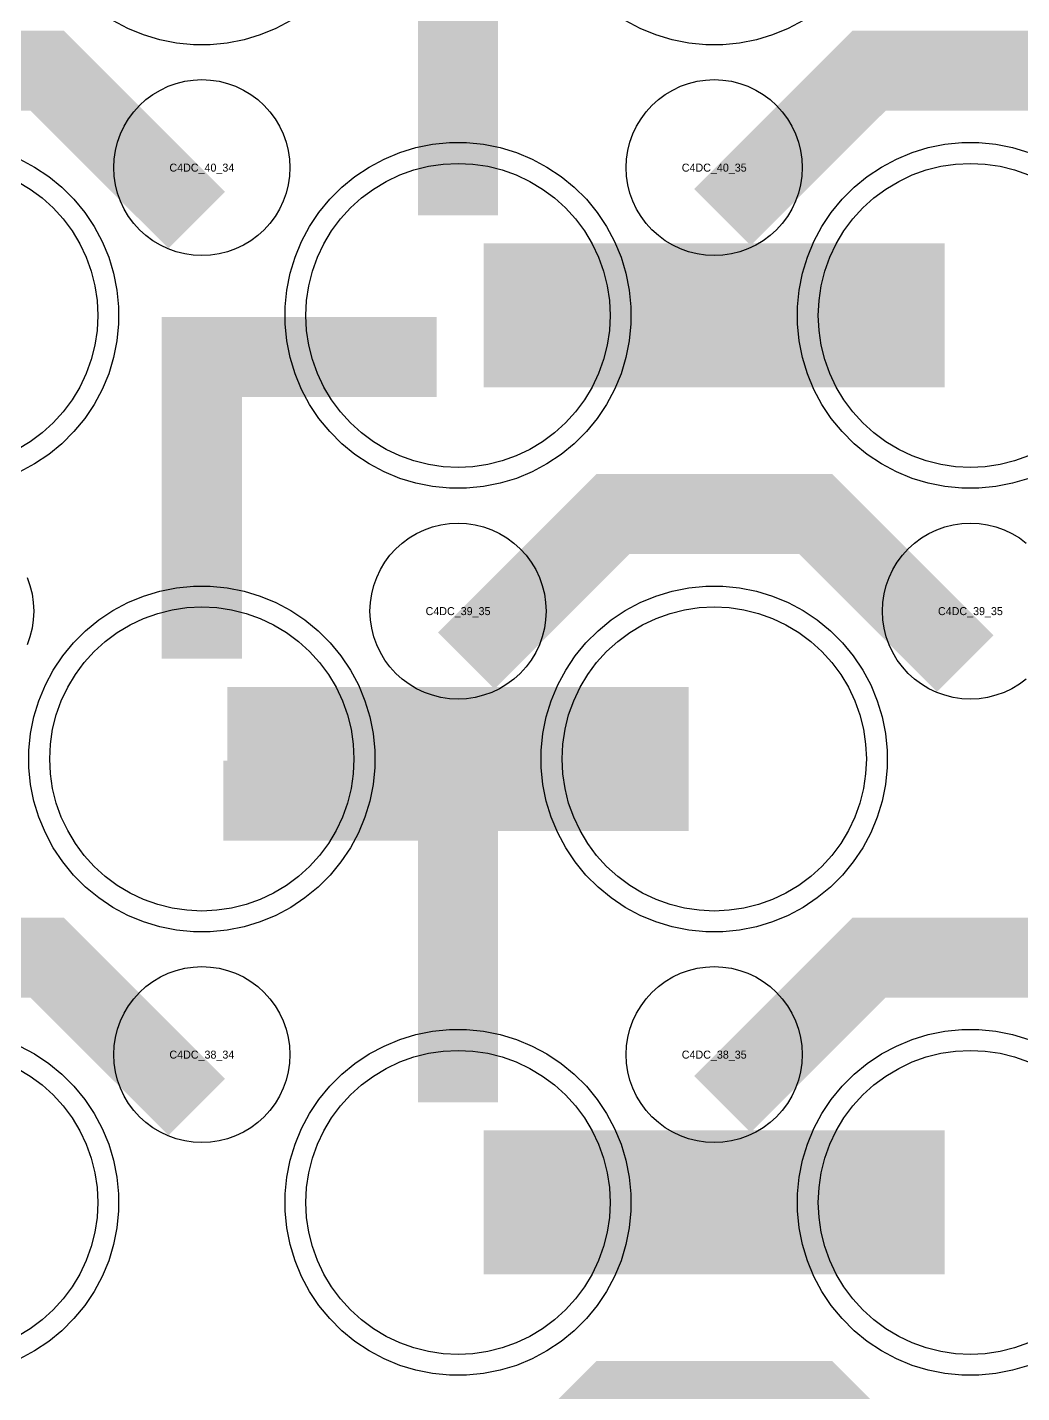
# Model space of a CAD drawing. Extents: x -11880 to 11880, y -14992 to 14992.
# Drawn here: x -934.5 to -624, y -9633.6 to -9207 of the extents above; entities that cross this region are included whole.
import ezdxf
from ezdxf.enums import TextEntityAlignment as Align

# ---------------------------------------------------------------- set-up
doc = ezdxf.new("R2010")
doc.units = 0
doc.header["$MEASUREMENT"] = 0
for name, color, linetype in [('GDS_775_DT_237', 138, 'CONTINUOUS'), ('RDL1_FS', 34, 'CONTINUOUS'), ('RDL_BS', 160, 'CONTINUOUS')]:
    doc.layers.add(name, color=color, linetype=linetype)

msp = doc.modelspace()

# ---------------------------------------------------------------- linework, layer by layer
at = {"layer": 'RDL1_FS', "color": 241, "true_color": 0xf7abae}
for points in [[(-800, -9344.509), (-804.657, -9344.28), (-809.268, -9343.596), (-813.791, -9342.464), (-818.181, -9340.892), (-822.395, -9338.9), (-826.395, -9336.502), (-830.14, -9333.724), (-833.594, -9330.594), (-836.724, -9327.14), (-839.502, -9323.395), (-841.9, -9319.395), (-843.892, -9315.181), (-845.464, -9310.791), (-846.596, -9306.268), (-847.28, -9301.657), (-847.509, -9297), (-847.28, -9292.343), (-846.596, -9287.732), (-845.464, -9283.209), (-843.892, -9278.819), (-841.9, -9274.605), (-839.502, -9270.605), (-836.724, -9266.86), (-833.594, -9263.406), (-830.14, -9260.276), (-826.395, -9257.498), (-822.395, -9255.1), (-818.181, -9253.108), (-813.791, -9251.536), (-809.268, -9250.404), (-804.657, -9249.72), (-800, -9249.491), (-795.343, -9249.72), (-790.732, -9250.404), (-786.209, -9251.536), (-781.819, -9253.108), (-777.605, -9255.1), (-773.605, -9257.498), (-769.86, -9260.276), (-766.406, -9263.406), (-763.276, -9266.86), (-760.498, -9270.605), (-758.1, -9274.605), (-756.108, -9278.819), (-754.536, -9283.209), (-753.404, -9287.732), (-752.72, -9292.343), (-752.491, -9297), (-752.72, -9301.657), (-753.404, -9306.268), (-754.536, -9310.791), (-756.108, -9315.181), (-758.1, -9319.395), (-760.498, -9323.395), (-763.276, -9327.14), (-766.406, -9330.594), (-769.86, -9333.724), (-773.605, -9336.502), (-777.605, -9338.9), (-781.819, -9340.892), (-786.209, -9342.464), (-790.732, -9343.596), (-795.343, -9344.28)], [(-880, -9483.074), (-884.657, -9482.845), (-889.268, -9482.161), (-893.791, -9481.029), (-898.181, -9479.457), (-902.395, -9477.465), (-906.395, -9475.067), (-910.14, -9472.289), (-913.594, -9469.159), (-916.724, -9465.705), (-919.502, -9461.96), (-921.9, -9457.96), (-923.892, -9453.746), (-925.464, -9449.356), (-926.596, -9444.833), (-927.28, -9440.222), (-927.509, -9435.565), (-927.28, -9430.908), (-926.596, -9426.297), (-925.464, -9421.774), (-923.892, -9417.384), (-921.9, -9413.17), (-919.502, -9409.17), (-916.724, -9405.425), (-913.594, -9401.971), (-910.14, -9398.841), (-906.395, -9396.063), (-902.395, -9393.665), (-898.181, -9391.673), (-893.791, -9390.101), (-889.268, -9388.969), (-884.657, -9388.285), (-880, -9388.056), (-875.343, -9388.285), (-870.732, -9388.969), (-866.209, -9390.101), (-861.819, -9391.673), (-857.605, -9393.665), (-853.605, -9396.063), (-849.86, -9398.841), (-846.406, -9401.971), (-843.276, -9405.425), (-840.498, -9409.17), (-838.1, -9413.17), (-836.108, -9417.384), (-834.536, -9421.774), (-833.404, -9426.297), (-832.72, -9430.908), (-832.491, -9435.565), (-832.72, -9440.222), (-833.404, -9444.833), (-834.536, -9449.356), (-836.108, -9453.746), (-838.1, -9457.96), (-840.498, -9461.96), (-843.276, -9465.705), (-846.406, -9469.159), (-849.86, -9472.289), (-853.605, -9475.067), (-857.605, -9477.465), (-861.819, -9479.457), (-866.209, -9481.029), (-870.732, -9482.161), (-875.343, -9482.845)], [(-720, -9483.074), (-724.657, -9482.845), (-729.268, -9482.161), (-733.791, -9481.029), (-738.181, -9479.457), (-742.395, -9477.465), (-746.395, -9475.067), (-750.14, -9472.289), (-753.594, -9469.159), (-756.724, -9465.705), (-759.502, -9461.96), (-761.9, -9457.96), (-763.892, -9453.746), (-765.464, -9449.356), (-766.596, -9444.833), (-767.28, -9440.222), (-767.509, -9435.565), (-767.28, -9430.908), (-766.596, -9426.297), (-765.464, -9421.774), (-763.892, -9417.384), (-761.9, -9413.17), (-759.502, -9409.17), (-756.724, -9405.425), (-753.594, -9401.971), (-750.14, -9398.841), (-746.395, -9396.063), (-742.395, -9393.665), (-738.181, -9391.673), (-733.791, -9390.101), (-729.268, -9388.969), (-724.657, -9388.285), (-720, -9388.056), (-715.343, -9388.285), (-710.732, -9388.969), (-706.209, -9390.101), (-701.819, -9391.673), (-697.605, -9393.665), (-693.605, -9396.063), (-689.86, -9398.841), (-686.406, -9401.971), (-683.276, -9405.425), (-680.498, -9409.17), (-678.1, -9413.17), (-676.108, -9417.384), (-674.536, -9421.774), (-673.404, -9426.297), (-672.72, -9430.908), (-672.491, -9435.565), (-672.72, -9440.222), (-673.404, -9444.833), (-674.536, -9449.356), (-676.108, -9453.746), (-678.1, -9457.96), (-680.498, -9461.96), (-683.276, -9465.705), (-686.406, -9469.159), (-689.86, -9472.289), (-693.605, -9475.067), (-697.605, -9477.465), (-701.819, -9479.457), (-706.209, -9481.029), (-710.732, -9482.161), (-715.343, -9482.845)], [(-800, -9621.639), (-804.657, -9621.41), (-809.268, -9620.726), (-813.791, -9619.594), (-818.181, -9618.022), (-822.395, -9616.03), (-826.395, -9613.632), (-830.14, -9610.854), (-833.594, -9607.724), (-836.724, -9604.27), (-839.502, -9600.525), (-841.9, -9596.525), (-843.892, -9592.311), (-845.464, -9587.921), (-846.596, -9583.398), (-847.28, -9578.787), (-847.509, -9574.13), (-847.28, -9569.473), (-846.596, -9564.862), (-845.464, -9560.339), (-843.892, -9555.949), (-841.9, -9551.735), (-839.502, -9547.735), (-836.724, -9543.99), (-833.594, -9540.536), (-830.14, -9537.406), (-826.395, -9534.628), (-822.395, -9532.23), (-818.181, -9530.238), (-813.791, -9528.666), (-809.268, -9527.534), (-804.657, -9526.85), (-800, -9526.621), (-795.343, -9526.85), (-790.732, -9527.534), (-786.209, -9528.666), (-781.819, -9530.238), (-777.605, -9532.23), (-773.605, -9534.628), (-769.86, -9537.406), (-766.406, -9540.536), (-763.276, -9543.99), (-760.498, -9547.735), (-758.1, -9551.735), (-756.108, -9555.949), (-754.536, -9560.339), (-753.404, -9564.862), (-752.72, -9569.473), (-752.491, -9574.13), (-752.72, -9578.787), (-753.404, -9583.398), (-754.536, -9587.921), (-756.108, -9592.311), (-758.1, -9596.525), (-760.498, -9600.525), (-763.276, -9604.27), (-766.406, -9607.724), (-769.86, -9610.854), (-773.605, -9613.632), (-777.605, -9616.03), (-781.819, -9618.022), (-786.209, -9619.594), (-790.732, -9620.726), (-795.343, -9621.41)]]:
    msp.add_lwpolyline(points, close=True, dxfattribs=at)
for points in [[(-621.819, -9340.892), (-626.209, -9342.464), (-630.732, -9343.596), (-635.343, -9344.28), (-640, -9344.509), (-644.657, -9344.28), (-649.268, -9343.596), (-653.791, -9342.464), (-658.181, -9340.892), (-662.395, -9338.9), (-666.395, -9336.502), (-670.14, -9333.724), (-673.594, -9330.594), (-676.724, -9327.14), (-679.502, -9323.395), (-681.9, -9319.395), (-683.892, -9315.181), (-685.464, -9310.791), (-686.596, -9306.268), (-687.28, -9301.657), (-687.509, -9297), (-687.28, -9292.343), (-686.596, -9287.732), (-685.464, -9283.209), (-683.892, -9278.819), (-681.9, -9274.605), (-679.502, -9270.605), (-676.724, -9266.86), (-673.594, -9263.406), (-670.14, -9260.276), (-666.395, -9257.498), (-662.395, -9255.1), (-658.181, -9253.108), (-653.791, -9251.536), (-649.268, -9250.404), (-644.657, -9249.72), (-640, -9249.491), (-635.343, -9249.72), (-630.732, -9250.404), (-626.209, -9251.536), (-621.819, -9253.108)], [(-621.819, -9618.022), (-626.209, -9619.594), (-630.732, -9620.726), (-635.343, -9621.41), (-640, -9621.639), (-644.657, -9621.41), (-649.268, -9620.726), (-653.791, -9619.594), (-658.181, -9618.022), (-662.395, -9616.03), (-666.395, -9613.632), (-670.14, -9610.854), (-673.594, -9607.724), (-676.724, -9604.27), (-679.502, -9600.525), (-681.9, -9596.525), (-683.892, -9592.311), (-685.464, -9587.921), (-686.596, -9583.398), (-687.28, -9578.787), (-687.509, -9574.13), (-687.28, -9569.473), (-686.596, -9564.862), (-685.464, -9560.339), (-683.892, -9555.949), (-681.9, -9551.735), (-679.502, -9547.735), (-676.724, -9543.99), (-673.594, -9540.536), (-670.14, -9537.406), (-666.395, -9534.628), (-662.395, -9532.23), (-658.181, -9530.238), (-653.791, -9528.666), (-649.268, -9527.534), (-644.657, -9526.85), (-640, -9526.621), (-635.343, -9526.85), (-630.732, -9527.534), (-626.209, -9528.666), (-621.819, -9530.238)]]:
    msp.add_lwpolyline(points, dxfattribs=at)
at = {"layer": 'RDL1_FS'}
for points in [[(-937.605, -9255.1), (-933.605, -9257.498), (-929.86, -9260.276), (-926.406, -9263.406), (-923.276, -9266.86), (-920.498, -9270.605), (-918.1, -9274.605), (-916.108, -9278.819), (-914.536, -9283.209), (-913.404, -9287.732), (-912.72, -9292.343), (-912.491, -9297), (-912.72, -9301.657), (-913.404, -9306.268), (-914.536, -9310.791), (-916.108, -9315.181), (-918.1, -9319.395), (-920.498, -9323.395), (-923.276, -9327.14), (-926.406, -9330.594), (-929.86, -9333.724), (-933.605, -9336.502), (-937.605, -9338.9)], [(-937.605, -9532.23), (-933.605, -9534.628), (-929.86, -9537.406), (-926.406, -9540.536), (-923.276, -9543.99), (-920.498, -9547.735), (-918.1, -9551.735), (-916.108, -9555.949), (-914.536, -9560.339), (-913.404, -9564.862), (-912.72, -9569.473), (-912.491, -9574.13), (-912.72, -9578.787), (-913.404, -9583.398), (-914.536, -9587.921), (-916.108, -9592.311), (-918.1, -9596.525), (-920.498, -9600.525), (-923.276, -9604.27), (-926.406, -9607.724), (-929.86, -9610.854), (-933.605, -9613.632), (-937.605, -9616.03)]]:
    msp.add_lwpolyline(points, dxfattribs=at)
at = {"layer": 'RDL1_FS', "color": 241, "true_color": 0xf7abae}
for points in [[(-791.998, -9297, 45, 45, 0), (-719.998, -9297, 45, 45, 0)], [(-719.998, -9297, 45, 45, 0), (-647.998, -9297, 45, 45, 0)], [(-871.998, -9435.565, 45, 45, 0), (-799.998, -9435.565, 45, 45, 0)], [(-799.998, -9435.565, 45, 45, 0), (-727.998, -9435.565, 45, 45, 0)], [(-791.998, -9574.13, 45, 45, 0), (-719.998, -9574.13, 45, 45, 0)], [(-719.998, -9574.13, 45, 45, 0), (-647.998, -9574.13, 45, 45, 0)]]:
    msp.add_lwpolyline(points, format="xyseb", dxfattribs=at)
at = {"layer": 'RDL_BS', "color": 241, "true_color": 0xf7abae}
for points in [[(-800, -9265.715, 25, 25, 0), (-800, -9158.938, 25, 25, 0)], [(-800, -9189.407, 25, 25, 0), (-800, -9235.027, 25, 25, 0)], [(-880, -9404.28, 25, 25, 0), (-880, -9297.503, 25, 25, 0)], [(-892.5, -9310.003, 25, 25, 0), (-806.667, -9310.003, 25, 25, 0)], [(-852.944, -9310.003, 25, 25, 0), (-811.74, -9310.003, 25, 25, 0)], [(-880, -9327.972, 25, 25, 0), (-880, -9373.592, 25, 25, 0)], [(-800, -9542.845, 25, 25, 0), (-800, -9436.068, 25, 25, 0)], [(-787.5, -9448.568, 25, 25, 0), (-873.333, -9448.568, 25, 25, 0)], [(-827.056, -9448.568, 25, 25, 0), (-868.26, -9448.568, 25, 25, 0)]]:
    msp.add_lwpolyline(points, format="xyseb", dxfattribs=at)
for points in [[(-852.223, -9204.818), (-856.885, -9207.31), (-861.795, -9209.341), (-866.835, -9210.872), (-872.062, -9211.918), (-877.356, -9212.435), (-882.644, -9212.435), (-887.938, -9211.918), (-893.165, -9210.872), (-898.205, -9209.341), (-903.115, -9207.31), (-907.777, -9204.818)], [(-692.223, -9204.818), (-696.885, -9207.31), (-701.795, -9209.341), (-706.835, -9210.872), (-712.062, -9211.918), (-717.356, -9212.435), (-722.644, -9212.435), (-727.938, -9211.918), (-733.165, -9210.872), (-738.205, -9209.341), (-743.115, -9207.31), (-747.777, -9204.818)], [(-621.795, -9347.906), (-626.835, -9349.437), (-632.062, -9350.483), (-637.356, -9351), (-642.644, -9351), (-647.938, -9350.483), (-653.165, -9349.437), (-658.205, -9347.906), (-663.115, -9345.875), (-667.777, -9343.383), (-672.191, -9340.436), (-676.292, -9337.074), (-680.074, -9333.292), (-683.436, -9329.191), (-686.383, -9324.777), (-688.875, -9320.115), (-690.906, -9315.205), (-692.437, -9310.165), (-693.483, -9304.938), (-694, -9299.644), (-694, -9294.356), (-693.483, -9289.062), (-692.437, -9283.835), (-690.906, -9278.795), (-688.875, -9273.885), (-686.383, -9269.223), (-683.436, -9264.809), (-680.074, -9260.708), (-676.292, -9256.926), (-672.191, -9253.564), (-667.777, -9250.617), (-663.115, -9248.125), (-658.205, -9246.094), (-653.165, -9244.563), (-647.938, -9243.517), (-642.644, -9243), (-637.356, -9243), (-632.062, -9243.517), (-626.835, -9244.563), (-621.795, -9246.094)], [(-621.795, -9625.036), (-626.835, -9626.567), (-632.062, -9627.613), (-637.356, -9628.13), (-642.644, -9628.13), (-647.938, -9627.613), (-653.165, -9626.567), (-658.205, -9625.036), (-663.115, -9623.005), (-667.777, -9620.513), (-672.191, -9617.566), (-676.292, -9614.204), (-680.074, -9610.422), (-683.436, -9606.321), (-686.383, -9601.907), (-688.875, -9597.245), (-690.906, -9592.335), (-692.437, -9587.295), (-693.483, -9582.068), (-694, -9576.774), (-694, -9571.486), (-693.483, -9566.192), (-692.437, -9560.965), (-690.906, -9555.925), (-688.875, -9551.015), (-686.383, -9546.353), (-683.436, -9541.939), (-680.074, -9537.838), (-676.292, -9534.056), (-672.191, -9530.694), (-667.777, -9527.747), (-663.115, -9525.255), (-658.205, -9523.224), (-653.165, -9521.693), (-647.938, -9520.647), (-642.644, -9520.13), (-637.356, -9520.13), (-632.062, -9520.647), (-626.835, -9521.693), (-621.795, -9523.224)]]:
    msp.add_lwpolyline(points, dxfattribs=at)
at = {"layer": 'RDL_BS'}
for points in [[(-881.599, -9267.213, 25, 25, 0), (-928.313, -9220.499, 25, 25, 0), (-958.071, -9220.499, 25, 25, 0)], [(-717.438, -9266.314, 25, 25, 0), (-671.623, -9220.499, 25, 25, 0), (-638.07, -9220.499, 25, 25, 0)], [(-561.599, -9267.213, 25, 25, 0), (-608.313, -9220.499, 25, 25, 0), (-638.071, -9220.499, 25, 25, 0)], [(-797.438, -9404.879, 25, 25, 0), (-751.623, -9359.064, 25, 25, 0), (-718.07, -9359.064, 25, 25, 0)], [(-641.599, -9405.778, 25, 25, 0), (-688.313, -9359.064, 25, 25, 0), (-718.071, -9359.064, 25, 25, 0)], [(-800, -9466.537, 25, 25, 0), (-800, -9512.157, 25, 25, 0)], [(-881.599, -9544.343, 25, 25, 0), (-928.313, -9497.629, 25, 25, 0), (-958.071, -9497.629, 25, 25, 0)], [(-717.438, -9543.444, 25, 25, 0), (-671.623, -9497.629, 25, 25, 0), (-638.07, -9497.629, 25, 25, 0)], [(-561.599, -9544.343, 25, 25, 0), (-608.313, -9497.629, 25, 25, 0), (-638.071, -9497.629, 25, 25, 0)], [(-797.438, -9682.009, 25, 25, 0), (-751.623, -9636.194, 25, 25, 0), (-718.07, -9636.194, 25, 25, 0)], [(-641.599, -9682.908, 25, 25, 0), (-688.313, -9636.194, 25, 25, 0), (-718.071, -9636.194, 25, 25, 0)]]:
    msp.add_lwpolyline(points, format="xyseb", dxfattribs=at)
for points in [[(-880, -9278.306), (-882.693, -9278.174), (-885.365, -9277.778), (-887.984, -9277.121), (-890.519, -9276.214), (-892.956, -9275.062), (-895.28, -9273.669), (-897.443, -9272.066), (-899.442, -9270.254), (-901.254, -9268.255), (-902.857, -9266.092), (-904.25, -9263.768), (-905.402, -9261.331), (-906.309, -9258.796), (-906.966, -9256.177), (-907.362, -9253.505), (-907.494, -9250.812), (-907.362, -9248.119), (-906.966, -9245.447), (-906.309, -9242.828), (-905.402, -9240.293), (-904.25, -9237.856), (-902.857, -9235.532), (-901.254, -9233.369), (-899.442, -9231.37), (-897.443, -9229.558), (-895.28, -9227.955), (-892.956, -9226.562), (-890.519, -9225.41), (-887.984, -9224.503), (-885.365, -9223.846), (-882.693, -9223.45), (-880, -9223.318), (-877.307, -9223.45), (-874.635, -9223.846), (-872.016, -9224.503), (-869.481, -9225.41), (-867.044, -9226.562), (-864.72, -9227.955), (-862.557, -9229.558), (-860.558, -9231.37), (-858.746, -9233.369), (-857.143, -9235.532), (-855.75, -9237.856), (-854.598, -9240.293), (-853.691, -9242.828), (-853.034, -9245.447), (-852.638, -9248.119), (-852.506, -9250.812), (-852.638, -9253.505), (-853.034, -9256.177), (-853.691, -9258.796), (-854.598, -9261.331), (-855.75, -9263.768), (-857.143, -9266.092), (-858.746, -9268.255), (-860.558, -9270.254), (-862.557, -9272.066), (-864.72, -9273.669), (-867.044, -9275.062), (-869.481, -9276.214), (-872.016, -9277.121), (-874.635, -9277.778), (-877.307, -9278.174)], [(-720, -9278.306), (-722.693, -9278.174), (-725.365, -9277.778), (-727.984, -9277.121), (-730.519, -9276.214), (-732.956, -9275.062), (-735.28, -9273.669), (-737.443, -9272.066), (-739.442, -9270.254), (-741.254, -9268.255), (-742.857, -9266.092), (-744.25, -9263.768), (-745.402, -9261.331), (-746.309, -9258.796), (-746.966, -9256.177), (-747.362, -9253.505), (-747.494, -9250.812), (-747.362, -9248.119), (-746.966, -9245.447), (-746.309, -9242.828), (-745.402, -9240.293), (-744.25, -9237.856), (-742.857, -9235.532), (-741.254, -9233.369), (-739.442, -9231.37), (-737.443, -9229.558), (-735.28, -9227.955), (-732.956, -9226.562), (-730.519, -9225.41), (-727.984, -9224.503), (-725.365, -9223.846), (-722.693, -9223.45), (-720, -9223.318), (-717.307, -9223.45), (-714.635, -9223.846), (-712.016, -9224.503), (-709.481, -9225.41), (-707.044, -9226.562), (-704.72, -9227.955), (-702.557, -9229.558), (-700.558, -9231.37), (-698.746, -9233.369), (-697.143, -9235.532), (-695.75, -9237.856), (-694.598, -9240.293), (-693.691, -9242.828), (-693.034, -9245.447), (-692.638, -9248.119), (-692.506, -9250.812), (-692.638, -9253.505), (-693.034, -9256.177), (-693.691, -9258.796), (-694.598, -9261.331), (-695.75, -9263.768), (-697.143, -9266.092), (-698.746, -9268.255), (-700.558, -9270.254), (-702.557, -9272.066), (-704.72, -9273.669), (-707.044, -9275.062), (-709.481, -9276.214), (-712.016, -9277.121), (-714.635, -9277.778), (-717.307, -9278.174)], [(-800, -9416.871), (-802.693, -9416.739), (-805.365, -9416.343), (-807.984, -9415.686), (-810.519, -9414.779), (-812.956, -9413.627), (-815.28, -9412.234), (-817.443, -9410.631), (-819.442, -9408.819), (-821.254, -9406.82), (-822.857, -9404.657), (-824.25, -9402.333), (-825.402, -9399.896), (-826.309, -9397.361), (-826.966, -9394.742), (-827.362, -9392.07), (-827.494, -9389.377), (-827.362, -9386.684), (-826.966, -9384.012), (-826.309, -9381.393), (-825.402, -9378.858), (-824.25, -9376.421), (-822.857, -9374.097), (-821.254, -9371.934), (-819.442, -9369.935), (-817.443, -9368.123), (-815.28, -9366.52), (-812.956, -9365.127), (-810.519, -9363.975), (-807.984, -9363.068), (-805.365, -9362.411), (-802.693, -9362.015), (-800, -9361.883), (-797.307, -9362.015), (-794.635, -9362.411), (-792.016, -9363.068), (-789.481, -9363.975), (-787.044, -9365.127), (-784.72, -9366.52), (-782.557, -9368.123), (-780.558, -9369.935), (-778.746, -9371.934), (-777.143, -9374.097), (-775.75, -9376.421), (-774.598, -9378.858), (-773.691, -9381.393), (-773.034, -9384.012), (-772.638, -9386.684), (-772.506, -9389.377), (-772.638, -9392.07), (-773.034, -9394.742), (-773.691, -9397.361), (-774.598, -9399.896), (-775.75, -9402.333), (-777.143, -9404.657), (-778.746, -9406.82), (-780.558, -9408.819), (-782.557, -9410.631), (-784.72, -9412.234), (-787.044, -9413.627), (-789.481, -9414.779), (-792.016, -9415.686), (-794.635, -9416.343), (-797.307, -9416.739)], [(-880, -9555.436), (-882.693, -9555.304), (-885.365, -9554.908), (-887.984, -9554.251), (-890.519, -9553.344), (-892.956, -9552.192), (-895.28, -9550.799), (-897.443, -9549.196), (-899.442, -9547.384), (-901.254, -9545.385), (-902.857, -9543.222), (-904.25, -9540.898), (-905.402, -9538.461), (-906.309, -9535.926), (-906.966, -9533.307), (-907.362, -9530.635), (-907.494, -9527.942), (-907.362, -9525.249), (-906.966, -9522.577), (-906.309, -9519.958), (-905.402, -9517.423), (-904.25, -9514.986), (-902.857, -9512.662), (-901.254, -9510.499), (-899.442, -9508.5), (-897.443, -9506.688), (-895.28, -9505.085), (-892.956, -9503.692), (-890.519, -9502.54), (-887.984, -9501.633), (-885.365, -9500.976), (-882.693, -9500.58), (-880, -9500.448), (-877.307, -9500.58), (-874.635, -9500.976), (-872.016, -9501.633), (-869.481, -9502.54), (-867.044, -9503.692), (-864.72, -9505.085), (-862.557, -9506.688), (-860.558, -9508.5), (-858.746, -9510.499), (-857.143, -9512.662), (-855.75, -9514.986), (-854.598, -9517.423), (-853.691, -9519.958), (-853.034, -9522.577), (-852.638, -9525.249), (-852.506, -9527.942), (-852.638, -9530.635), (-853.034, -9533.307), (-853.691, -9535.926), (-854.598, -9538.461), (-855.75, -9540.898), (-857.143, -9543.222), (-858.746, -9545.385), (-860.558, -9547.384), (-862.557, -9549.196), (-864.72, -9550.799), (-867.044, -9552.192), (-869.481, -9553.344), (-872.016, -9554.251), (-874.635, -9554.908), (-877.307, -9555.304)], [(-720, -9555.436), (-722.693, -9555.304), (-725.365, -9554.908), (-727.984, -9554.251), (-730.519, -9553.344), (-732.956, -9552.192), (-735.28, -9550.799), (-737.443, -9549.196), (-739.442, -9547.384), (-741.254, -9545.385), (-742.857, -9543.222), (-744.25, -9540.898), (-745.402, -9538.461), (-746.309, -9535.926), (-746.966, -9533.307), (-747.362, -9530.635), (-747.494, -9527.942), (-747.362, -9525.249), (-746.966, -9522.577), (-746.309, -9519.958), (-745.402, -9517.423), (-744.25, -9514.986), (-742.857, -9512.662), (-741.254, -9510.499), (-739.442, -9508.5), (-737.443, -9506.688), (-735.28, -9505.085), (-732.956, -9503.692), (-730.519, -9502.54), (-727.984, -9501.633), (-725.365, -9500.976), (-722.693, -9500.58), (-720, -9500.448), (-717.307, -9500.58), (-714.635, -9500.976), (-712.016, -9501.633), (-709.481, -9502.54), (-707.044, -9503.692), (-704.72, -9505.085), (-702.557, -9506.688), (-700.558, -9508.5), (-698.746, -9510.499), (-697.143, -9512.662), (-695.75, -9514.986), (-694.598, -9517.423), (-693.691, -9519.958), (-693.034, -9522.577), (-692.638, -9525.249), (-692.506, -9527.942), (-692.638, -9530.635), (-693.034, -9533.307), (-693.691, -9535.926), (-694.598, -9538.461), (-695.75, -9540.898), (-697.143, -9543.222), (-698.746, -9545.385), (-700.558, -9547.384), (-702.557, -9549.196), (-704.72, -9550.799), (-707.044, -9552.192), (-709.481, -9553.344), (-712.016, -9554.251), (-714.635, -9554.908), (-717.307, -9555.304)]]:
    msp.add_lwpolyline(points, close=True, dxfattribs=at)
at = {"layer": 'RDL_BS', "color": 241, "true_color": 0xf7abae}
for points in [[(-802.644, -9351), (-807.938, -9350.483), (-813.165, -9349.437), (-818.205, -9347.906), (-823.115, -9345.875), (-827.777, -9343.383), (-832.191, -9340.436), (-836.292, -9337.074), (-840.074, -9333.292), (-843.436, -9329.191), (-846.383, -9324.777), (-848.875, -9320.115), (-850.906, -9315.205), (-852.437, -9310.165), (-853.483, -9304.938), (-854, -9299.644), (-854, -9294.356), (-853.483, -9289.062), (-852.437, -9283.835), (-850.906, -9278.795), (-848.875, -9273.885), (-846.383, -9269.223), (-843.436, -9264.809), (-840.074, -9260.708), (-836.292, -9256.926), (-832.191, -9253.564), (-827.777, -9250.617), (-823.115, -9248.125), (-818.205, -9246.094), (-813.165, -9244.563), (-807.938, -9243.517), (-802.644, -9243), (-797.356, -9243), (-792.062, -9243.517), (-786.835, -9244.563), (-781.795, -9246.094), (-776.885, -9248.125), (-772.223, -9250.617), (-767.809, -9253.564), (-763.708, -9256.926), (-759.926, -9260.708), (-756.564, -9264.809), (-753.617, -9269.223), (-751.125, -9273.885), (-749.094, -9278.795), (-747.563, -9283.835), (-746.517, -9289.062), (-746, -9294.356), (-746, -9299.644), (-746.517, -9304.938), (-747.563, -9310.165), (-749.094, -9315.205), (-751.125, -9320.115), (-753.617, -9324.777), (-756.564, -9329.191), (-759.926, -9333.292), (-763.708, -9337.074), (-767.809, -9340.436), (-772.223, -9343.383), (-776.885, -9345.875), (-781.795, -9347.906), (-786.835, -9349.437), (-792.062, -9350.483), (-797.356, -9351)], [(-882.644, -9489.565), (-887.938, -9489.048), (-893.165, -9488.002), (-898.205, -9486.471), (-903.115, -9484.44), (-907.777, -9481.948), (-912.191, -9479.001), (-916.292, -9475.639), (-920.074, -9471.857), (-923.436, -9467.756), (-926.383, -9463.342), (-928.875, -9458.68), (-930.906, -9453.77), (-932.437, -9448.73), (-933.483, -9443.503), (-934, -9438.209), (-934, -9432.921), (-933.483, -9427.627), (-932.437, -9422.4), (-930.906, -9417.36), (-928.875, -9412.45), (-926.383, -9407.788), (-923.436, -9403.374), (-920.074, -9399.273), (-916.292, -9395.491), (-912.191, -9392.129), (-907.777, -9389.182), (-903.115, -9386.69), (-898.205, -9384.659), (-893.165, -9383.128), (-887.938, -9382.082), (-882.644, -9381.565), (-877.356, -9381.565), (-872.062, -9382.082), (-866.835, -9383.128), (-861.795, -9384.659), (-856.885, -9386.69), (-852.223, -9389.182), (-847.809, -9392.129), (-843.708, -9395.491), (-839.926, -9399.273), (-836.564, -9403.374), (-833.617, -9407.788), (-831.125, -9412.45), (-829.094, -9417.36), (-827.563, -9422.4), (-826.517, -9427.627), (-826, -9432.921), (-826, -9438.209), (-826.517, -9443.503), (-827.563, -9448.73), (-829.094, -9453.77), (-831.125, -9458.68), (-833.617, -9463.342), (-836.564, -9467.756), (-839.926, -9471.857), (-843.708, -9475.639), (-847.809, -9479.001), (-852.223, -9481.948), (-856.885, -9484.44), (-861.795, -9486.471), (-866.835, -9488.002), (-872.062, -9489.048), (-877.356, -9489.565)], [(-722.644, -9489.565), (-727.938, -9489.048), (-733.165, -9488.002), (-738.205, -9486.471), (-743.115, -9484.44), (-747.777, -9481.948), (-752.191, -9479.001), (-756.292, -9475.639), (-760.074, -9471.857), (-763.436, -9467.756), (-766.383, -9463.342), (-768.875, -9458.68), (-770.906, -9453.77), (-772.437, -9448.73), (-773.483, -9443.503), (-774, -9438.209), (-774, -9432.921), (-773.483, -9427.627), (-772.437, -9422.4), (-770.906, -9417.36), (-768.875, -9412.45), (-766.383, -9407.788), (-763.436, -9403.374), (-760.074, -9399.273), (-756.292, -9395.491), (-752.191, -9392.129), (-747.777, -9389.182), (-743.115, -9386.69), (-738.205, -9384.659), (-733.165, -9383.128), (-727.938, -9382.082), (-722.644, -9381.565), (-717.356, -9381.565), (-712.062, -9382.082), (-706.835, -9383.128), (-701.795, -9384.659), (-696.885, -9386.69), (-692.223, -9389.182), (-687.809, -9392.129), (-683.708, -9395.491), (-679.926, -9399.273), (-676.564, -9403.374), (-673.617, -9407.788), (-671.125, -9412.45), (-669.094, -9417.36), (-667.563, -9422.4), (-666.517, -9427.627), (-666, -9432.921), (-666, -9438.209), (-666.517, -9443.503), (-667.563, -9448.73), (-669.094, -9453.77), (-671.125, -9458.68), (-673.617, -9463.342), (-676.564, -9467.756), (-679.926, -9471.857), (-683.708, -9475.639), (-687.809, -9479.001), (-692.223, -9481.948), (-696.885, -9484.44), (-701.795, -9486.471), (-706.835, -9488.002), (-712.062, -9489.048), (-717.356, -9489.565)], [(-802.644, -9628.13), (-807.938, -9627.613), (-813.165, -9626.567), (-818.205, -9625.036), (-823.115, -9623.005), (-827.777, -9620.513), (-832.191, -9617.566), (-836.292, -9614.204), (-840.074, -9610.422), (-843.436, -9606.321), (-846.383, -9601.907), (-848.875, -9597.245), (-850.906, -9592.335), (-852.437, -9587.295), (-853.483, -9582.068), (-854, -9576.774), (-854, -9571.486), (-853.483, -9566.192), (-852.437, -9560.965), (-850.906, -9555.925), (-848.875, -9551.015), (-846.383, -9546.353), (-843.436, -9541.939), (-840.074, -9537.838), (-836.292, -9534.056), (-832.191, -9530.694), (-827.777, -9527.747), (-823.115, -9525.255), (-818.205, -9523.224), (-813.165, -9521.693), (-807.938, -9520.647), (-802.644, -9520.13), (-797.356, -9520.13), (-792.062, -9520.647), (-786.835, -9521.693), (-781.795, -9523.224), (-776.885, -9525.255), (-772.223, -9527.747), (-767.809, -9530.694), (-763.708, -9534.056), (-759.926, -9537.838), (-756.564, -9541.939), (-753.617, -9546.353), (-751.125, -9551.015), (-749.094, -9555.925), (-747.563, -9560.965), (-746.517, -9566.192), (-746, -9571.486), (-746, -9576.774), (-746.517, -9582.068), (-747.563, -9587.295), (-749.094, -9592.335), (-751.125, -9597.245), (-753.617, -9601.907), (-756.564, -9606.321), (-759.926, -9610.422), (-763.708, -9614.204), (-767.809, -9617.566), (-772.223, -9620.513), (-776.885, -9623.005), (-781.795, -9625.036), (-786.835, -9626.567), (-792.062, -9627.613), (-797.356, -9628.13)]]:
    msp.add_lwpolyline(points, close=True, dxfattribs=at)
at = {"layer": 'RDL_BS'}
for points in [[(-936.885, -9248.125), (-932.223, -9250.617), (-927.809, -9253.564), (-923.708, -9256.926), (-919.926, -9260.708), (-916.564, -9264.809), (-913.617, -9269.223), (-911.125, -9273.885), (-909.094, -9278.795), (-907.563, -9283.835), (-906.517, -9289.062), (-906, -9294.356), (-906, -9299.644), (-906.517, -9304.938), (-907.563, -9310.165), (-909.094, -9315.205), (-911.125, -9320.115), (-913.617, -9324.777), (-916.564, -9329.191), (-919.926, -9333.292), (-923.708, -9337.074), (-927.809, -9340.436), (-932.223, -9343.383), (-936.885, -9345.875)], [(-622.557, -9410.631), (-624.72, -9412.234), (-627.044, -9413.627), (-629.481, -9414.779), (-632.016, -9415.686), (-634.635, -9416.343), (-637.307, -9416.739), (-640, -9416.871), (-642.693, -9416.739), (-645.365, -9416.343), (-647.984, -9415.686), (-650.519, -9414.779), (-652.956, -9413.627), (-655.28, -9412.234), (-657.443, -9410.631), (-659.442, -9408.819), (-661.254, -9406.82), (-662.857, -9404.657), (-664.25, -9402.333), (-665.402, -9399.896), (-666.309, -9397.361), (-666.966, -9394.742), (-667.362, -9392.07), (-667.494, -9389.377), (-667.362, -9386.684), (-666.966, -9384.012), (-666.309, -9381.393), (-665.402, -9378.858), (-664.25, -9376.421), (-662.857, -9374.097), (-661.254, -9371.934), (-659.442, -9369.935), (-657.443, -9368.123), (-655.28, -9366.52), (-652.956, -9365.127), (-650.519, -9363.975), (-647.984, -9363.068), (-645.365, -9362.411), (-642.693, -9362.015), (-640, -9361.883), (-637.307, -9362.015), (-634.635, -9362.411), (-632.016, -9363.068), (-629.481, -9363.975), (-627.044, -9365.127), (-624.72, -9366.52), (-622.557, -9368.123)], [(-934.598, -9378.858), (-933.691, -9381.393), (-933.034, -9384.012), (-932.638, -9386.684), (-932.506, -9389.377), (-932.638, -9392.07), (-933.034, -9394.742), (-933.691, -9397.361), (-934.598, -9399.896)], [(-936.885, -9525.255), (-932.223, -9527.747), (-927.809, -9530.694), (-923.708, -9534.056), (-919.926, -9537.838), (-916.564, -9541.939), (-913.617, -9546.353), (-911.125, -9551.015), (-909.094, -9555.925), (-907.563, -9560.965), (-906.517, -9566.192), (-906, -9571.486), (-906, -9576.774), (-906.517, -9582.068), (-907.563, -9587.295), (-909.094, -9592.335), (-911.125, -9597.245), (-913.617, -9601.907), (-916.564, -9606.321), (-919.926, -9610.422), (-923.708, -9614.204), (-927.809, -9617.566), (-932.223, -9620.513), (-936.885, -9623.005)]]:
    msp.add_lwpolyline(points, dxfattribs=at)

# ---------------------------------------------------------------- texts
at = {"layer": 'GDS_775_DT_237'}
for s, p in [('C4DC_40_34', (-880, -9250.812)), ('C4DC_40_34', (-880, -9250.812)), ('C4DC_40_35', (-720, -9250.812)), ('C4DC_40_35', (-720, -9250.812)), ('C4DC_39_35', (-800, -9389.377)), ('C4DC_39_35', (-800, -9389.377)), ('C4DC_39_35', (-640, -9389.377)), ('C4DC_39_35', (-640, -9389.377)), ('C4DC_38_34', (-880, -9527.942)), ('C4DC_38_34', (-880, -9527.942)), ('C4DC_38_35', (-720, -9527.942)), ('C4DC_38_35', (-720, -9527.942))]:
    msp.add_text(s, height=2.5, dxfattribs=at).set_placement(p, align=Align.MIDDLE_CENTER)

doc.saveas('drawing.dxf')
